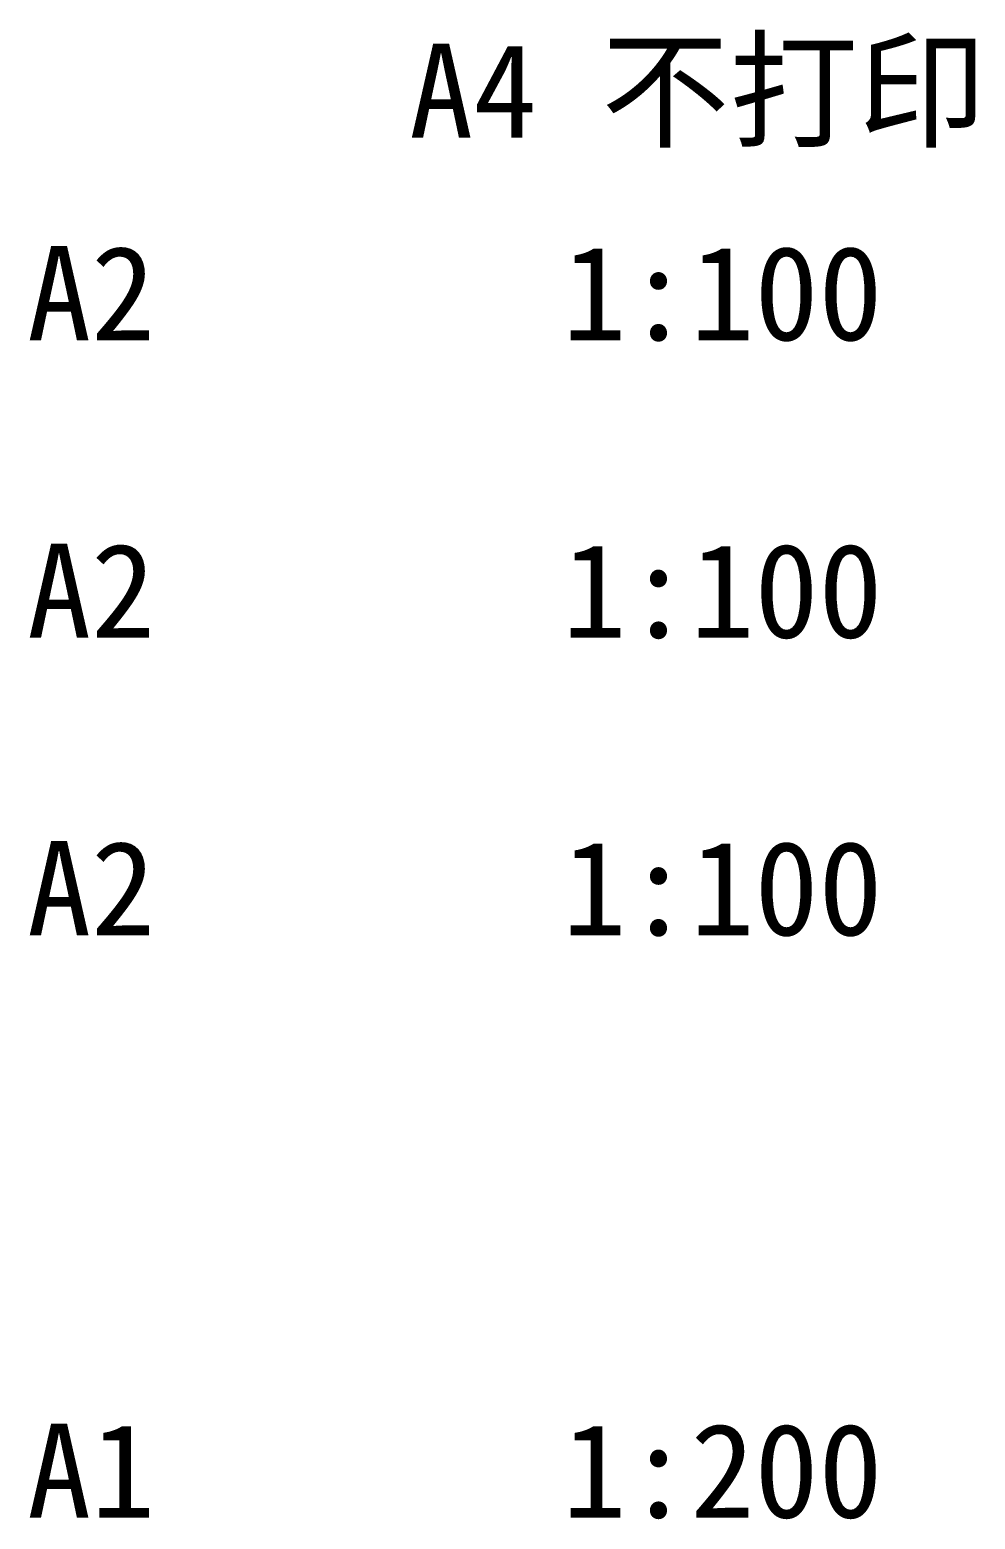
# Model space of a CAD drawing. Extents: x 69728788 to 150676229, y 20327566 to 43663798.
# Drawn here: x 75243261 to 75376793, y 20626706 to 20836966 of the extents above; entities that cross this region are included whole.
import ezdxf

# ---------------------------------------------------------------- set-up
doc = ezdxf.new("R2010")
doc.units = 0
doc.header["$LTSCALE"] = 1000
doc.header["$MEASUREMENT"] = 0
doc.layers.add('PUB_TEXT', color=7, linetype='CONTINUOUS')
doc.styles.add('宋体', font='SimSun.ttf', dxfattribs={"width": 0.8})

msp = doc.modelspace()

# ---------------------------------------------------------------- texts
at = {"layer": 'PUB_TEXT', "style": '宋体'}
for s, p in [('A4 不打印', (75296839.6, 20821737.3)), ('A2', (75242881.1, 20793148.1)), ('1:100', (75318492.9, 20793148.1)), ('A2', (75242881.1, 20751148.1)), ('1:100', (75318492.9, 20751148.1)), ('A2', (75242881.1, 20709148.1)), ('1:100', (75318492.9, 20709148.1)), ('A1', (75242881.1, 20626923.1)), ('1:200', (75318492.9, 20626923.1))]:
    msp.add_text(s, height=13291.14, dxfattribs=at).set_placement(p)

doc.saveas('drawing.dxf')
